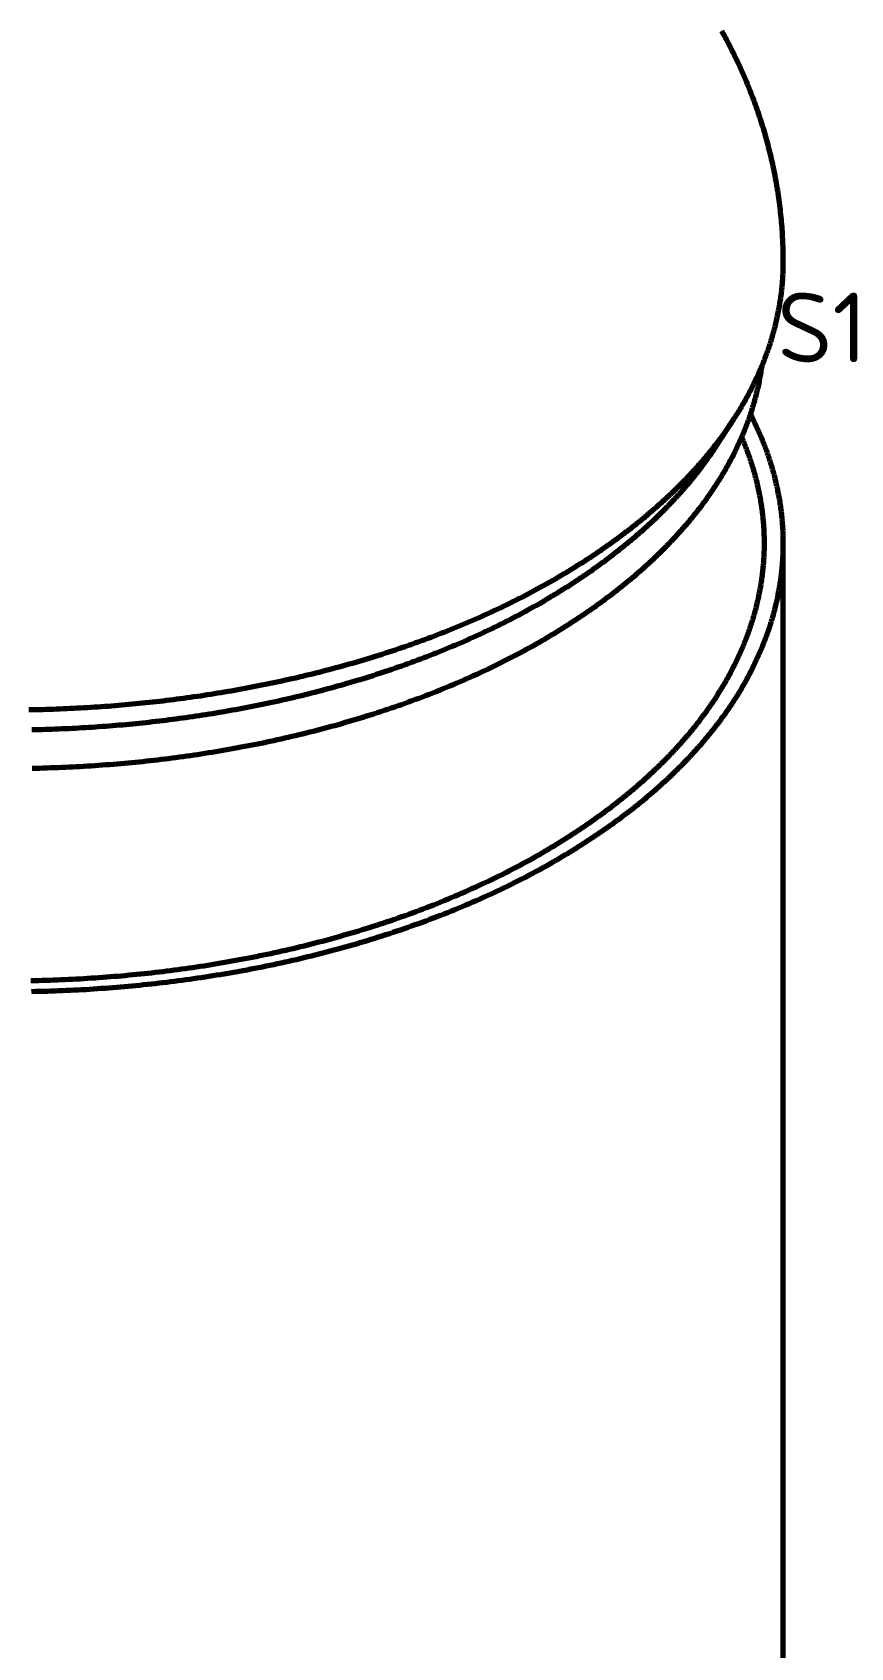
# Model space of a CAD drawing. Header units: millimetres. Extents: x 0 to 841, y 0 to 594.
# Drawn here: x 314.6 to 355.7, y 345.4 to 426.5 of the extents above; entities that cross this region are included whole.
import ezdxf
from ezdxf.enums import TextEntityAlignment as Align

# ---------------------------------------------------------------- set-up
doc = ezdxf.new("R2010")
doc.units = ezdxf.units.MM
doc.layers.add('01-VISIBLE', color=7, linetype='CONTINUOUS', lineweight=70)
doc.layers.add('06-TEXTO', color=7, linetype='CONTINUOUS', lineweight=25)
doc.styles.add('ISO3098', font='isocpeur.ttf')

msp = doc.modelspace()

# ---------------------------------------------------------------- linework, layer by layer
at = {"layer": '01-VISIBLE'}
for p, q in [((348.924, 405.657), (349.813, 407.014)), ((352.332, 253.852), (352.332, 400.822))]:
    msp.add_line(p, q, dxfattribs=at)
for points in [[(352.332, 414.975), (352.332, 415.099), (352.331, 415.222), (352.329, 415.345), (352.326, 415.469), (352.323, 415.592), (352.32, 415.716), (352.315, 415.839), (352.31, 415.962), (352.305, 416.086), (352.298, 416.209), (352.291, 416.332), (352.283, 416.455), (352.275, 416.579), (352.266, 416.702), (352.256, 416.825), (352.246, 416.948), (352.235, 417.071), (352.223, 417.194), (352.21, 417.317), (352.197, 417.439), (352.184, 417.562), (352.169, 417.685), (352.154, 417.807), (352.138, 417.93), (352.122, 418.052), (352.105, 418.174), (352.087, 418.296), (352.069, 418.418), (352.049, 418.54), (352.03, 418.662), (352.009, 418.784), (351.988, 418.906), (351.967, 419.027), (351.944, 419.149), (351.921, 419.27), (351.898, 419.391), (351.873, 419.512), (351.848, 419.633), (351.823, 419.754), (351.797, 419.874), (351.77, 419.995), (351.742, 420.115), (351.714, 420.236), (351.685, 420.356), (351.656, 420.476), (351.626, 420.595), (351.595, 420.715), (351.564, 420.834), (351.532, 420.954), (351.5, 421.073), (351.467, 421.192), (351.433, 421.31), (351.398, 421.429), (351.363, 421.547), (351.328, 421.666), (351.292, 421.784), (351.255, 421.901), (351.217, 422.019), (351.179, 422.136), (351.141, 422.254), (351.102, 422.371), (351.062, 422.488), (351.021, 422.604), (350.98, 422.721), (350.939, 422.837), (350.896, 422.953), (350.854, 423.069), (350.81, 423.184), (350.766, 423.3), (350.722, 423.415), (350.677, 423.53), (350.631, 423.644), (350.585, 423.759), (350.538, 423.873), (350.49, 423.987), (350.443, 424.101), (350.394, 424.214), (350.345, 424.328), (350.295, 424.441), (350.245, 424.554), (350.194, 424.666), (350.143, 424.778), (350.091, 424.89), (350.039, 425.002), (349.986, 425.114), (349.932, 425.225), (349.878, 425.336), (349.824, 425.447), (349.769, 425.557), (349.713, 425.667), (349.657, 425.777), (349.6, 425.887), (349.543, 425.996), (349.485, 426.106), (349.427, 426.214), (349.368, 426.323), (349.309, 426.431), (349.249, 426.539)], [(349.813, 407.014), (349.857, 407.082), (349.901, 407.15), (349.944, 407.218), (349.987, 407.286), (350.03, 407.354), (350.073, 407.423), (350.115, 407.491), (350.157, 407.56), (350.198, 407.63), (350.239, 407.699), (350.28, 407.768), (350.321, 407.838), (350.361, 407.908), (350.401, 407.978), (350.441, 408.048), (350.48, 408.119), (350.519, 408.19), (350.557, 408.26), (350.596, 408.331), (350.633, 408.403), (350.671, 408.474), (350.708, 408.546), (350.745, 408.617), (350.781, 408.689), (350.818, 408.762), (350.853, 408.834), (350.889, 408.906), (350.924, 408.979), (350.958, 409.052), (350.993, 409.125), (351.026, 409.198), (351.06, 409.271), (351.093, 409.345), (351.126, 409.419), (351.158, 409.493), (351.19, 409.567), (351.222, 409.641), (351.253, 409.715), (351.284, 409.79), (351.314, 409.865), (351.344, 409.939), (351.374, 410.015), (351.403, 410.09), (351.432, 410.165), (351.46, 410.241), (351.488, 410.316), (351.515, 410.392), (351.543, 410.468), (351.569, 410.544), (351.596, 410.62), (351.621, 410.697), (351.647, 410.773), (351.672, 410.85), (351.696, 410.927), (351.721, 411.004), (351.744, 411.081), (351.767, 411.158), (351.79, 411.236), (351.813, 411.313), (351.835, 411.391), (351.856, 411.468), (351.877, 411.546), (351.898, 411.624), (351.918, 411.702), (351.937, 411.781), (351.957, 411.859), (351.975, 411.938), (351.994, 412.016), (352.011, 412.095), (352.029, 412.174), (352.046, 412.252), (352.062, 412.331), (352.078, 412.41), (352.094, 412.49), (352.109, 412.569), (352.123, 412.648), (352.137, 412.728), (352.151, 412.807), (352.164, 412.887), (352.176, 412.966), (352.189, 413.046), (352.2, 413.126), (352.211, 413.206), (352.222, 413.286), (352.232, 413.366), (352.242, 413.446), (352.251, 413.526), (352.26, 413.606), (352.268, 413.687), (352.276, 413.767), (352.283, 413.847), (352.29, 413.928), (352.296, 414.008), (352.302, 414.088), (352.307, 414.169), (352.312, 414.249), (352.316, 414.33), (352.32, 414.411), (352.323, 414.491), (352.326, 414.572), (352.328, 414.652), (352.33, 414.733), (352.331, 414.814), (352.332, 414.894), (352.332, 414.975)], [(340.237, 395.951), (340.307, 395.991), (340.376, 396.031), (340.445, 396.072), (340.514, 396.112), (340.583, 396.153), (340.652, 396.194), (340.721, 396.235), (340.789, 396.276), (340.858, 396.318), (340.927, 396.359), (340.995, 396.401), (341.063, 396.443), (341.131, 396.485), (341.2, 396.527), (341.268, 396.569), (341.335, 396.612), (341.403, 396.654), (341.471, 396.697), (341.539, 396.74), (341.606, 396.783), (341.673, 396.827), (341.741, 396.87), (341.808, 396.914), (341.875, 396.958), (341.942, 397.002), (342.009, 397.046), (342.076, 397.09), (342.142, 397.135), (342.209, 397.179), (342.275, 397.224), (342.341, 397.269), (342.408, 397.314), (342.474, 397.359), (342.54, 397.405), (342.605, 397.451), (342.671, 397.496), (342.737, 397.542), (342.802, 397.589), (342.868, 397.635), (342.933, 397.681), (342.998, 397.728), (343.063, 397.775), (343.128, 397.822), (343.193, 397.869), (343.257, 397.916), (343.322, 397.964), (343.386, 398.012), (343.45, 398.06), (343.514, 398.108), (343.578, 398.156), (343.642, 398.204), (343.706, 398.253), (343.769, 398.302), (343.833, 398.351), (343.896, 398.4), (343.959, 398.449), (344.022, 398.499), (344.085, 398.548), (344.148, 398.598), (344.21, 398.648), (344.273, 398.698), (344.335, 398.749), (344.397, 398.799), (344.459, 398.85), (344.521, 398.901), (344.583, 398.952), (344.644, 399.003), (344.706, 399.055), (344.767, 399.107), (344.828, 399.158), (344.889, 399.21), (344.95, 399.263), (345.01, 399.315), (345.071, 399.368), (345.131, 399.421), (345.191, 399.473), (345.251, 399.527), (345.311, 399.58), (345.37, 399.634), (345.43, 399.687), (345.489, 399.741), (345.548, 399.795), (345.607, 399.85), (345.666, 399.904), (345.724, 399.959), (345.783, 400.014), (345.841, 400.069), (345.899, 400.124), (345.957, 400.179), (346.014, 400.235), (346.072, 400.291), (346.129, 400.347), (346.186, 400.403), (346.243, 400.459), (346.3, 400.516), (346.356, 400.573), (346.413, 400.63), (346.469, 400.687), (346.525, 400.744), (346.58, 400.802), (346.636, 400.86), (346.691, 400.918), (346.746, 400.976), (346.801, 401.034), (346.856, 401.093), (346.91, 401.152), (346.964, 401.211), (347.018, 401.27), (347.072, 401.329), (347.126, 401.389), (347.179, 401.448), (347.232, 401.508), (347.285, 401.569), (347.338, 401.629), (347.39, 401.69), (347.442, 401.75), (347.494, 401.811), (347.546, 401.872), (347.598, 401.934), (347.649, 401.995), (347.7, 402.057), (347.751, 402.119), (347.801, 402.181), (347.852, 402.244), (347.902, 402.306), (347.951, 402.369), (348.001, 402.432), (348.05, 402.495), (348.099, 402.558), (348.148, 402.622), (348.197, 402.686), (348.245, 402.75), (348.293, 402.814), (348.34, 402.878), (348.388, 402.943), (348.435, 403.008), (348.482, 403.073), (348.528, 403.138), (348.575, 403.203), (348.621, 403.269), (348.666, 403.335), (348.712, 403.401), (348.757, 403.467), (348.802, 403.533), (348.846, 403.6), (348.891, 403.666), (348.935, 403.733), (348.978, 403.801), (349.022, 403.868), (349.065, 403.936), (349.107, 404.003), (349.15, 404.071), (349.192, 404.139), (349.234, 404.208), (349.275, 404.276), (349.316, 404.345), (349.357, 404.414), (349.398, 404.483), (349.438, 404.552), (349.478, 404.622), (349.517, 404.692), (349.556, 404.762), (349.595, 404.832), (349.634, 404.902), (349.672, 404.972), (349.709, 405.043), (349.747, 405.114), (349.784, 405.185), (349.821, 405.256), (349.857, 405.328), (349.893, 405.399), (349.928, 405.471), (349.964, 405.543), (349.999, 405.615), (350.033, 405.687), (350.067, 405.76), (350.101, 405.832), (350.134, 405.905), (350.167, 405.978), (350.2, 406.052), (350.232, 406.125), (350.264, 406.198), (350.295, 406.272), (350.326, 406.346), (350.357, 406.42), (350.387, 406.494), (350.417, 406.569), (350.446, 406.643), (350.475, 406.718), (350.504, 406.793), (350.532, 406.868), (350.56, 406.943), (350.587, 407.018), (350.614, 407.094), (350.641, 407.169), (350.667, 407.245), (350.692, 407.321), (350.717, 407.397), (350.742, 407.473), (350.766, 407.549), (350.79, 407.626), (350.814, 407.703), (350.837, 407.779), (350.859, 407.856), (350.881, 407.933), (350.903, 408.01), (350.924, 408.088), (350.945, 408.165), (350.965, 408.242), (350.985, 408.32), (351.004, 408.398), (351.023, 408.476), (351.042, 408.554), (351.06, 408.632), (351.077, 408.71), (351.094, 408.788), (351.111, 408.867), (351.127, 408.945), (351.142, 409.024), (351.157, 409.102), (351.172, 409.181), (351.186, 409.26), (351.2, 409.339), (351.213, 409.418), (351.226, 409.497), (351.238, 409.576), (351.25, 409.655), (351.261, 409.735)], [(352.332, 400.822), (352.332, 400.902), (352.331, 400.982), (352.33, 401.063), (352.328, 401.143), (352.326, 401.223), (352.323, 401.303), (352.32, 401.384), (352.316, 401.464), (352.312, 401.544), (352.307, 401.624), (352.302, 401.705), (352.296, 401.785), (352.29, 401.865), (352.283, 401.945), (352.276, 402.025), (352.269, 402.105), (352.26, 402.185), (352.252, 402.265), (352.243, 402.344), (352.233, 402.424), (352.223, 402.504), (352.212, 402.583), (352.201, 402.663), (352.19, 402.742), (352.178, 402.822), (352.165, 402.901), (352.152, 402.98), (352.139, 403.06), (352.125, 403.139), (352.11, 403.218), (352.096, 403.297), (352.08, 403.376), (352.064, 403.454), (352.048, 403.533), (352.031, 403.612), (352.014, 403.69), (351.996, 403.768), (351.978, 403.847), (351.96, 403.925), (351.941, 404.003), (351.921, 404.081), (351.901, 404.158), (351.881, 404.236), (351.86, 404.314), (351.839, 404.391), (351.817, 404.469), (351.795, 404.546), (351.772, 404.623), (351.749, 404.7), (351.726, 404.777), (351.702, 404.853), (351.677, 404.93), (351.652, 405.006), (351.627, 405.082), (351.602, 405.159), (351.576, 405.234), (351.549, 405.31), (351.522, 405.386), (351.495, 405.462), (351.467, 405.537), (351.439, 405.612), (351.41, 405.687), (351.381, 405.762), (351.352, 405.837), (351.322, 405.912), (351.292, 405.986), (351.262, 406.06), (351.231, 406.134), (351.199, 406.208), (351.168, 406.282), (351.136, 406.356), (351.103, 406.429), (351.07, 406.503), (351.037, 406.576), (351.003, 406.649), (350.969, 406.721), (350.935, 406.794), (350.9, 406.866), (350.865, 406.939), (350.83, 407.011), (350.794, 407.083), (350.758, 407.154), (350.721, 407.226), (350.684, 407.297)], [(340.909, 399.053), (340.979, 399.094), (341.048, 399.134), (341.117, 399.175), (341.187, 399.215), (341.256, 399.256), (341.325, 399.297), (341.394, 399.338), (341.463, 399.38), (341.532, 399.421), (341.6, 399.463), (341.669, 399.505), (341.737, 399.547), (341.806, 399.589), (341.874, 399.631), (341.942, 399.673), (342.011, 399.716), (342.079, 399.759), (342.147, 399.801), (342.214, 399.845), (342.282, 399.888), (342.35, 399.931), (342.417, 399.975), (342.485, 400.018), (342.552, 400.062), (342.619, 400.106), (342.686, 400.15), (342.753, 400.195), (342.82, 400.239), (342.887, 400.284), (342.954, 400.329), (343.02, 400.374), (343.087, 400.419), (343.153, 400.464), (343.219, 400.51), (343.285, 400.555), (343.351, 400.601), (343.417, 400.647), (343.483, 400.693), (343.549, 400.74), (343.614, 400.786), (343.68, 400.833), (343.745, 400.88), (343.81, 400.927), (343.875, 400.974), (343.94, 401.021), (344.005, 401.069), (344.07, 401.116), (344.134, 401.164), (344.198, 401.212), (344.263, 401.26), (344.327, 401.309), (344.391, 401.357), (344.455, 401.406), (344.519, 401.455), (344.582, 401.504), (344.646, 401.553), (344.709, 401.603), (344.772, 401.652), (344.835, 401.702), (344.898, 401.752), (344.961, 401.802), (345.024, 401.852), (345.086, 401.903), (345.149, 401.953), (345.211, 402.004), (345.273, 402.055), (345.335, 402.106), (345.397, 402.158), (345.458, 402.209), (345.52, 402.261), (345.581, 402.313), (345.642, 402.365), (345.703, 402.417), (345.764, 402.47), (345.825, 402.522), (345.885, 402.575), (345.946, 402.628), (346.006, 402.681), (346.066, 402.735), (346.126, 402.788), (346.186, 402.842), (346.245, 402.896), (346.305, 402.95), (346.364, 403.004), (346.423, 403.059), (346.482, 403.114), (346.54, 403.168), (346.599, 403.223), (346.657, 403.279), (346.715, 403.334), (346.773, 403.39), (346.831, 403.446), (346.889, 403.502), (346.946, 403.558), (347.004, 403.614), (347.061, 403.671), (347.118, 403.727), (347.174, 403.784), (347.231, 403.841), (347.287, 403.899), (347.343, 403.956), (347.399, 404.014), (347.455, 404.072), (347.51, 404.13), (347.565, 404.188), (347.621, 404.247), (347.675, 404.305), (347.73, 404.364), (347.785, 404.423), (347.839, 404.483), (347.893, 404.542), (347.947, 404.602), (348, 404.662), (348.054, 404.722), (348.107, 404.782), (348.16, 404.842), (348.212, 404.903), (348.265, 404.964), (348.317, 405.025), (348.369, 405.086), (348.421, 405.147), (348.473, 405.209), (348.524, 405.271), (348.575, 405.333), (348.626, 405.395), (348.677, 405.457), (348.727, 405.52), (348.777, 405.583), (348.827, 405.646), (348.877, 405.709), (348.926, 405.772), (348.975, 405.836), (349.024, 405.9), (349.072, 405.964), (349.121, 406.028), (349.169, 406.092), (349.217, 406.157), (349.264, 406.222), (349.311, 406.287), (349.358, 406.352), (349.405, 406.417), (349.452, 406.483), (349.498, 406.548), (349.544, 406.614), (349.589, 406.681), (349.635, 406.747), (349.68, 406.813), (349.724, 406.88), (349.769, 406.947), (349.813, 407.014)], [(340.237, 397.89), (340.307, 397.93), (340.377, 397.971), (340.446, 398.011), (340.516, 398.052), (340.585, 398.093), (340.654, 398.134), (340.723, 398.176), (340.792, 398.217), (340.861, 398.259), (340.93, 398.3), (340.999, 398.342), (341.068, 398.384), (341.136, 398.427), (341.205, 398.469), (341.273, 398.512), (341.341, 398.554), (341.409, 398.597), (341.477, 398.64), (341.545, 398.684), (341.613, 398.727), (341.681, 398.771), (341.748, 398.814), (341.816, 398.858), (341.883, 398.902), (341.951, 398.947), (342.018, 398.991), (342.085, 399.036), (342.152, 399.08), (342.219, 399.125), (342.286, 399.17), (342.352, 399.215), (342.419, 399.261), (342.485, 399.306), (342.551, 399.352), (342.618, 399.398), (342.684, 399.444), (342.749, 399.49), (342.815, 399.537), (342.881, 399.584), (342.947, 399.63), (343.012, 399.677), (343.077, 399.724), (343.142, 399.772), (343.207, 399.819), (343.272, 399.867), (343.337, 399.915), (343.402, 399.963), (343.466, 400.011), (343.531, 400.059), (343.595, 400.108), (343.659, 400.157), (343.723, 400.205), (343.787, 400.254), (343.851, 400.304), (343.914, 400.353), (343.978, 400.403), (344.041, 400.453), (344.104, 400.503), (344.167, 400.553), (344.23, 400.603), (344.293, 400.654), (344.355, 400.704), (344.418, 400.755), (344.48, 400.806), (344.542, 400.858), (344.604, 400.909), (344.666, 400.961), (344.727, 401.012), (344.789, 401.064), (344.85, 401.117), (344.911, 401.169), (344.972, 401.222), (345.033, 401.274), (345.094, 401.327), (345.155, 401.38), (345.215, 401.434), (345.275, 401.487), (345.335, 401.541), (345.395, 401.595), (345.455, 401.649), (345.514, 401.703), (345.573, 401.758), (345.633, 401.812), (345.692, 401.867), (345.75, 401.922), (345.809, 401.978), (345.867, 402.033), (345.926, 402.089), (345.984, 402.144), (346.041, 402.2), (346.099, 402.257), (346.157, 402.313), (346.214, 402.37), (346.271, 402.426), (346.328, 402.483), (346.385, 402.541), (346.441, 402.598), (346.497, 402.656), (346.553, 402.713), (346.609, 402.771), (346.665, 402.83), (346.72, 402.888), (346.776, 402.947), (346.831, 403.005), (346.886, 403.064), (346.94, 403.124), (346.995, 403.183), (347.049, 403.243), (347.103, 403.302), (347.157, 403.362), (347.21, 403.423), (347.263, 403.483), (347.316, 403.543), (347.369, 403.604), (347.422, 403.665), (347.474, 403.726), (347.526, 403.788), (347.578, 403.849), (347.63, 403.911), (347.681, 403.973), (347.732, 404.036), (347.783, 404.098), (347.834, 404.161), (347.884, 404.223), (347.934, 404.286), (347.984, 404.35), (348.034, 404.413), (348.083, 404.477), (348.132, 404.541), (348.181, 404.605), (348.23, 404.669), (348.278, 404.733), (348.326, 404.798), (348.374, 404.863), (348.421, 404.928), (348.468, 404.993), (348.515, 405.059), (348.562, 405.124), (348.608, 405.19), (348.654, 405.256), (348.7, 405.322), (348.746, 405.389), (348.791, 405.456), (348.836, 405.522), (348.88, 405.59), (348.924, 405.657)], [(351.382, 400.822), (351.382, 400.902), (351.381, 400.983), (351.38, 401.064), (351.378, 401.145), (351.375, 401.225), (351.373, 401.306), (351.369, 401.387), (351.365, 401.467), (351.361, 401.548), (351.356, 401.628), (351.351, 401.709), (351.345, 401.79), (351.339, 401.87), (351.332, 401.95), (351.324, 402.031), (351.316, 402.111), (351.308, 402.191), (351.299, 402.272), (351.289, 402.352), (351.28, 402.432), (351.269, 402.512), (351.258, 402.592), (351.247, 402.672), (351.235, 402.752), (351.222, 402.832), (351.209, 402.911), (351.196, 402.991), (351.182, 403.07), (351.168, 403.15), (351.153, 403.229), (351.137, 403.308), (351.121, 403.388), (351.105, 403.467), (351.088, 403.546), (351.071, 403.625), (351.053, 403.703), (351.035, 403.782), (351.016, 403.86), (350.997, 403.939), (350.977, 404.017), (350.957, 404.095), (350.936, 404.173), (350.915, 404.251), (350.894, 404.329), (350.872, 404.407), (350.849, 404.484), (350.826, 404.562), (350.803, 404.639), (350.779, 404.716), (350.755, 404.793), (350.73, 404.87), (350.705, 404.947), (350.679, 405.023), (350.653, 405.1), (350.627, 405.176), (350.6, 405.252), (350.573, 405.328), (350.545, 405.404), (350.517, 405.48), (350.488, 405.555), (350.459, 405.63), (350.43, 405.706), (350.4, 405.781), (350.37, 405.855), (350.339, 405.93), (350.308, 406.005), (350.276, 406.079), (350.244, 406.153)], [(340.237, 385.288), (340.307, 385.328), (340.376, 385.368), (340.445, 385.409), (340.514, 385.449), (340.583, 385.49), (340.652, 385.531), (340.721, 385.572), (340.789, 385.613), (340.858, 385.655), (340.926, 385.696), (340.995, 385.738), (341.063, 385.78), (341.131, 385.822), (341.199, 385.864), (341.267, 385.906), (341.335, 385.949), (341.403, 385.991), (341.471, 386.034), (341.538, 386.077), (341.606, 386.12), (341.673, 386.163), (341.74, 386.207), (341.807, 386.251), (341.874, 386.294), (341.941, 386.338), (342.008, 386.382), (342.075, 386.427), (342.142, 386.471), (342.208, 386.516), (342.274, 386.561), (342.341, 386.606), (342.407, 386.651), (342.473, 386.696), (342.539, 386.741), (342.605, 386.787), (342.67, 386.833), (342.736, 386.879), (342.801, 386.925), (342.867, 386.971), (342.932, 387.018), (342.997, 387.064), (343.062, 387.111), (343.127, 387.158), (343.192, 387.205), (343.256, 387.253), (343.321, 387.3), (343.385, 387.348), (343.449, 387.396), (343.513, 387.444), (343.577, 387.492), (343.641, 387.541), (343.705, 387.589), (343.768, 387.638), (343.832, 387.687), (343.895, 387.736), (343.958, 387.785), (344.021, 387.835), (344.084, 387.884), (344.146, 387.934), (344.209, 387.984), (344.271, 388.034), (344.334, 388.085), (344.396, 388.135), (344.458, 388.186), (344.52, 388.237), (344.581, 388.288), (344.643, 388.339), (344.704, 388.391), (344.765, 388.442), (344.826, 388.494), (344.887, 388.546), (344.948, 388.598), (345.009, 388.651), (345.069, 388.703), (345.129, 388.756), (345.189, 388.809), (345.249, 388.862), (345.309, 388.916), (345.369, 388.969), (345.428, 389.023), (345.487, 389.077), (345.546, 389.131), (345.605, 389.185), (345.664, 389.24), (345.723, 389.294), (345.781, 389.349), (345.839, 389.404), (345.897, 389.459), (345.955, 389.515), (346.013, 389.57), (346.07, 389.626), (346.127, 389.682), (346.184, 389.738), (346.241, 389.795), (346.298, 389.851), (346.354, 389.908), (346.411, 389.965), (346.467, 390.022), (346.523, 390.08), (346.578, 390.137), (346.634, 390.195), (346.689, 390.253), (346.744, 390.311), (346.799, 390.369), (346.854, 390.428), (346.908, 390.487), (346.962, 390.545), (347.016, 390.605), (347.07, 390.664), (347.124, 390.723), (347.177, 390.783), (347.23, 390.843), (347.283, 390.903), (347.336, 390.964), (347.388, 391.024), (347.44, 391.085), (347.492, 391.146), (347.544, 391.207), (347.596, 391.268), (347.647, 391.33), (347.698, 391.391), (347.749, 391.453), (347.799, 391.516), (347.849, 391.578), (347.899, 391.64), (347.949, 391.703), (347.999, 391.766), (348.048, 391.829), (348.097, 391.893), (348.146, 391.956), (348.194, 392.02), (348.243, 392.084), (348.29, 392.148), (348.338, 392.212), (348.386, 392.277), (348.433, 392.342), (348.48, 392.407), (348.526, 392.472), (348.572, 392.537), (348.618, 392.603), (348.664, 392.668), (348.71, 392.734), (348.755, 392.8), (348.8, 392.867), (348.844, 392.933), (348.888, 393), (348.932, 393.067), (348.976, 393.134), (349.019, 393.201), (349.062, 393.269), (349.105, 393.337), (349.148, 393.405), (349.19, 393.473), (349.231, 393.541), (349.273, 393.61), (349.314, 393.678), (349.355, 393.747), (349.395, 393.816), (349.436, 393.886), (349.475, 393.955), (349.515, 394.025), (349.554, 394.095), (349.593, 394.165), (349.631, 394.235), (349.669, 394.305), (349.707, 394.376), (349.745, 394.447), (349.782, 394.518), (349.818, 394.589), (349.855, 394.66), (349.891, 394.732), (349.926, 394.804), (349.962, 394.876), (349.996, 394.948), (350.031, 395.02), (350.065, 395.092), (350.099, 395.165), (350.132, 395.238), (350.165, 395.311), (350.198, 395.384), (350.23, 395.457), (350.262, 395.531), (350.293, 395.604), (350.324, 395.678), (350.355, 395.752), (350.385, 395.826), (350.415, 395.901), (350.444, 395.975), (350.473, 396.05), (350.502, 396.125), (350.53, 396.2), (350.558, 396.275), (350.585, 396.35), (350.612, 396.425), (350.639, 396.501), (350.665, 396.577), (350.69, 396.653), (350.716, 396.729), (350.74, 396.805), (350.765, 396.881), (350.789, 396.957), (350.812, 397.034), (350.835, 397.111), (350.858, 397.188), (350.88, 397.265), (350.901, 397.342), (350.923, 397.419), (350.943, 397.496), (350.964, 397.574), (350.984, 397.651), (351.003, 397.729), (351.022, 397.807), (351.04, 397.885), (351.058, 397.963), (351.076, 398.041), (351.093, 398.119), (351.109, 398.198), (351.126, 398.276), (351.141, 398.355), (351.156, 398.433), (351.171, 398.512), (351.185, 398.591), (351.199, 398.67), (351.212, 398.749), (351.225, 398.828), (351.237, 398.907), (351.249, 398.986), (351.26, 399.065), (351.271, 399.145), (351.281, 399.224), (351.291, 399.304), (351.3, 399.383), (351.309, 399.463), (351.317, 399.542), (351.325, 399.622), (351.332, 399.702), (351.339, 399.782), (351.346, 399.862), (351.351, 399.941), (351.357, 400.021), (351.361, 400.101), (351.366, 400.181), (351.369, 400.261), (351.373, 400.341), (351.376, 400.421), (351.378, 400.501), (351.38, 400.581), (351.381, 400.661), (351.382, 400.742), (351.382, 400.822)], [(340.909, 384.9), (340.978, 384.94), (341.048, 384.98), (341.117, 385.021), (341.186, 385.062), (341.255, 385.102), (341.324, 385.143), (341.393, 385.184), (341.462, 385.225), (341.53, 385.267), (341.599, 385.308), (341.667, 385.35), (341.736, 385.392), (341.804, 385.434), (341.872, 385.476), (341.94, 385.518), (342.008, 385.561), (342.076, 385.604), (342.144, 385.646), (342.211, 385.689), (342.279, 385.732), (342.347, 385.776), (342.414, 385.819), (342.481, 385.863), (342.548, 385.906), (342.615, 385.95), (342.682, 385.994), (342.749, 386.039), (342.816, 386.083), (342.883, 386.128), (342.949, 386.172), (343.016, 386.217), (343.082, 386.262), (343.148, 386.307), (343.214, 386.353), (343.28, 386.398), (343.346, 386.444), (343.412, 386.49), (343.477, 386.536), (343.543, 386.582), (343.608, 386.628), (343.674, 386.675), (343.739, 386.722), (343.804, 386.769), (343.869, 386.816), (343.933, 386.863), (343.998, 386.91), (344.063, 386.958), (344.127, 387.006), (344.191, 387.053), (344.255, 387.101), (344.32, 387.15), (344.383, 387.198), (344.447, 387.247), (344.511, 387.295), (344.574, 387.344), (344.638, 387.393), (344.701, 387.443), (344.764, 387.492), (344.827, 387.542), (344.89, 387.592), (344.952, 387.642), (345.015, 387.692), (345.077, 387.742), (345.14, 387.793), (345.202, 387.843), (345.264, 387.894), (345.325, 387.945), (345.387, 387.996), (345.449, 388.048), (345.51, 388.099), (345.571, 388.151), (345.632, 388.203), (345.693, 388.255), (345.754, 388.308), (345.815, 388.36), (345.875, 388.413), (345.935, 388.466), (345.995, 388.519), (346.055, 388.572), (346.115, 388.625), (346.175, 388.679), (346.234, 388.733), (346.293, 388.786), (346.353, 388.841), (346.411, 388.895), (346.47, 388.949), (346.529, 389.004), (346.587, 389.059), (346.646, 389.114), (346.704, 389.169), (346.762, 389.225), (346.819, 389.28), (346.877, 389.336), (346.934, 389.392), (346.991, 389.448), (347.048, 389.505), (347.105, 389.561), (347.162, 389.618), (347.218, 389.675), (347.274, 389.732), (347.33, 389.79), (347.386, 389.847), (347.442, 389.905), (347.497, 389.963), (347.552, 390.021), (347.607, 390.079), (347.662, 390.138), (347.717, 390.196), (347.771, 390.255), (347.825, 390.314), (347.879, 390.374), (347.933, 390.433), (347.987, 390.493), (348.04, 390.553), (348.093, 390.613), (348.146, 390.673), (348.199, 390.733), (348.251, 390.794), (348.303, 390.855), (348.355, 390.916), (348.407, 390.977), (348.458, 391.039), (348.51, 391.1), (348.561, 391.162), (348.612, 391.224), (348.662, 391.286), (348.712, 391.349), (348.763, 391.411), (348.812, 391.474), (348.862, 391.537), (348.911, 391.6), (348.96, 391.664), (349.009, 391.727), (349.058, 391.791), (349.106, 391.855), (349.154, 391.919), (349.202, 391.983), (349.249, 392.048), (349.297, 392.113), (349.344, 392.178), (349.39, 392.243), (349.437, 392.308), (349.483, 392.374), (349.529, 392.439), (349.574, 392.505), (349.62, 392.572), (349.665, 392.638), (349.709, 392.704), (349.754, 392.771), (349.798, 392.838), (349.842, 392.905), (349.885, 392.972), (349.929, 393.04), (349.972, 393.108), (350.014, 393.175), (350.057, 393.243), (350.099, 393.312), (350.14, 393.38), (350.182, 393.449), (350.223, 393.518), (350.264, 393.587), (350.304, 393.656), (350.344, 393.725), (350.384, 393.795), (350.424, 393.865), (350.463, 393.935), (350.502, 394.005), (350.54, 394.075), (350.578, 394.146), (350.616, 394.216), (350.653, 394.287), (350.691, 394.358), (350.727, 394.429), (350.764, 394.501), (350.8, 394.572), (350.835, 394.644), (350.871, 394.716), (350.906, 394.788), (350.94, 394.861), (350.975, 394.933), (351.008, 395.006), (351.042, 395.079), (351.075, 395.152), (351.108, 395.225), (351.14, 395.298), (351.172, 395.372), (351.204, 395.445), (351.235, 395.519), (351.266, 395.593), (351.296, 395.667), (351.326, 395.742), (351.356, 395.816), (351.385, 395.891), (351.414, 395.965), (351.442, 396.04), (351.471, 396.115), (351.498, 396.191), (351.525, 396.266), (351.552, 396.342), (351.579, 396.417), (351.604, 396.493), (351.63, 396.569), (351.655, 396.645), (351.68, 396.722), (351.704, 396.798), (351.728, 396.874), (351.751, 396.951), (351.774, 397.028), (351.797, 397.105), (351.819, 397.182), (351.841, 397.259), (351.862, 397.336), (351.883, 397.414), (351.903, 397.491), (351.923, 397.569), (351.942, 397.647), (351.961, 397.725), (351.98, 397.803), (351.998, 397.881), (352.015, 397.959), (352.033, 398.037), (352.049, 398.116), (352.065, 398.194), (352.081, 398.273), (352.096, 398.352), (352.111, 398.43), (352.126, 398.509), (352.14, 398.588), (352.153, 398.667), (352.166, 398.746), (352.178, 398.825), (352.19, 398.905), (352.202, 398.984), (352.213, 399.063), (352.223, 399.143), (352.233, 399.222), (352.243, 399.302), (352.252, 399.382), (352.261, 399.461), (352.269, 399.541), (352.276, 399.621), (352.284, 399.701), (352.29, 399.781), (352.296, 399.861), (352.302, 399.941), (352.307, 400.021), (352.312, 400.101), (352.316, 400.181), (352.32, 400.261), (352.323, 400.341), (352.326, 400.421), (352.328, 400.501), (352.33, 400.581), (352.331, 400.661), (352.332, 400.741), (352.332, 400.822)], [(314.418, 392.467), (314.591, 392.47), (314.764, 392.474), (314.938, 392.478), (315.111, 392.482), (315.285, 392.487), (315.458, 392.492), (315.631, 392.498), (315.805, 392.504), (315.978, 392.51), (316.151, 392.517), (316.325, 392.525), (316.498, 392.533), (316.671, 392.541), (316.844, 392.55), (317.018, 392.559), (317.191, 392.569), (317.364, 392.579), (317.537, 392.59), (317.71, 392.601), (317.883, 392.612), (318.056, 392.624), (318.229, 392.637), (318.402, 392.65), (318.575, 392.663), (318.748, 392.677), (318.921, 392.691), (319.094, 392.706), (319.267, 392.721), (319.439, 392.736), (319.612, 392.752), (319.785, 392.769), (319.957, 392.786), (320.13, 392.803), (320.302, 392.821), (320.475, 392.839), (320.647, 392.858), (320.82, 392.877), (320.992, 392.897), (321.164, 392.917), (321.337, 392.938), (321.509, 392.959), (321.681, 392.98), (321.853, 393.002), (322.025, 393.025), (322.197, 393.048), (322.369, 393.071), (322.541, 393.095), (322.712, 393.119), (322.884, 393.144), (323.056, 393.169), (323.227, 393.195), (323.399, 393.221), (323.57, 393.248), (323.741, 393.275), (323.912, 393.303), (324.084, 393.331), (324.255, 393.36), (324.426, 393.389), (324.597, 393.418), (324.767, 393.448), (324.938, 393.479), (325.109, 393.51), (325.279, 393.541), (325.45, 393.573), (325.62, 393.605), (325.791, 393.638), (325.961, 393.672), (326.131, 393.706), (326.301, 393.74), (326.471, 393.775), (326.641, 393.81), (326.81, 393.846), (326.98, 393.882), (327.15, 393.919), (327.319, 393.956), (327.488, 393.994), (327.657, 394.032), (327.826, 394.071), (327.995, 394.111), (328.164, 394.15), (328.333, 394.191), (328.501, 394.232), (328.67, 394.273), (328.838, 394.315), (329.006, 394.357), (329.175, 394.4), (329.342, 394.443), (329.51, 394.487), (329.678, 394.532), (329.846, 394.577), (330.013, 394.622), (330.18, 394.668), (330.347, 394.714), (330.514, 394.761), (330.681, 394.809), (330.848, 394.857), (331.014, 394.906), (331.181, 394.955), (331.347, 395.005), (331.513, 395.055), (331.679, 395.106), (331.844, 395.157), (332.01, 395.209), (332.175, 395.261), (332.34, 395.314), (332.505, 395.367), (332.67, 395.421), (332.835, 395.476), (332.999, 395.531), (333.164, 395.587), (333.328, 395.643), (333.492, 395.7), (333.655, 395.757), (333.819, 395.815), (333.982, 395.874), (334.145, 395.933), (334.308, 395.993), (334.471, 396.053), (334.633, 396.114), (334.795, 396.175), (334.957, 396.237), (335.119, 396.3), (335.281, 396.363), (335.442, 396.426), (335.603, 396.491), (335.764, 396.556), (335.924, 396.621), (336.085, 396.687), (336.245, 396.754), (336.405, 396.822), (336.564, 396.89), (336.724, 396.958), (336.883, 397.027), (337.041, 397.097), (337.2, 397.168), (337.358, 397.239), (337.516, 397.31), (337.674, 397.383), (337.831, 397.456), (337.988, 397.529), (338.145, 397.603), (338.301, 397.678), (338.457, 397.754), (338.613, 397.83), (338.769, 397.907), (338.924, 397.984), (339.079, 398.063), (339.233, 398.141), (339.387, 398.221), (339.541, 398.301), (339.695, 398.382), (339.848, 398.463), (340.001, 398.546), (340.153, 398.629), (340.305, 398.712), (340.457, 398.796), (340.608, 398.881), (340.759, 398.967), (340.909, 399.053)], [(314.56, 391.467), (314.73, 391.47), (314.899, 391.474), (315.068, 391.478), (315.237, 391.483), (315.406, 391.488), (315.575, 391.494), (315.744, 391.5), (315.914, 391.506), (316.083, 391.513), (316.252, 391.52), (316.421, 391.528), (316.59, 391.536), (316.759, 391.545), (316.928, 391.554), (317.097, 391.563), (317.266, 391.573), (317.435, 391.584), (317.604, 391.594), (317.772, 391.606), (317.941, 391.617), (318.11, 391.629), (318.279, 391.642), (318.447, 391.655), (318.616, 391.668), (318.785, 391.682), (318.953, 391.697), (319.122, 391.711), (319.291, 391.727), (319.459, 391.742), (319.628, 391.758), (319.796, 391.775), (319.964, 391.792), (320.133, 391.809), (320.301, 391.827), (320.469, 391.845), (320.637, 391.864), (320.805, 391.883), (320.974, 391.903), (321.142, 391.923), (321.31, 391.944), (321.477, 391.965), (321.645, 391.986), (321.813, 392.008), (321.981, 392.031), (322.149, 392.053), (322.316, 392.077), (322.484, 392.1), (322.651, 392.125), (322.819, 392.149), (322.986, 392.174), (323.153, 392.2), (323.321, 392.226), (323.488, 392.253), (323.655, 392.279), (323.822, 392.307), (323.989, 392.335), (324.155, 392.363), (324.322, 392.392), (324.489, 392.421), (324.656, 392.451), (324.822, 392.481), (324.988, 392.512), (325.155, 392.543), (325.321, 392.575), (325.487, 392.607), (325.653, 392.639), (325.819, 392.672), (325.985, 392.706), (326.151, 392.74), (326.317, 392.774), (326.482, 392.809), (326.648, 392.845), (326.813, 392.881), (326.978, 392.917), (327.143, 392.954), (327.308, 392.991), (327.473, 393.029), (327.638, 393.067), (327.803, 393.106), (327.968, 393.146), (328.132, 393.185), (328.296, 393.226), (328.461, 393.267), (328.625, 393.308), (328.789, 393.35), (328.952, 393.392), (329.116, 393.435), (329.28, 393.478), (329.443, 393.522), (329.607, 393.566), (329.77, 393.611), (329.933, 393.657), (330.096, 393.703), (330.258, 393.749), (330.421, 393.796), (330.583, 393.843), (330.746, 393.891), (330.908, 393.94), (331.07, 393.989), (331.232, 394.038), (331.393, 394.088), (331.555, 394.139), (331.716, 394.19), (331.877, 394.242), (332.038, 394.294), (332.199, 394.346), (332.36, 394.4), (332.52, 394.453), (332.68, 394.508), (332.841, 394.563), (333, 394.618), (333.16, 394.674), (333.32, 394.731), (333.479, 394.788), (333.638, 394.845), (333.797, 394.904), (333.956, 394.962), (334.114, 395.022), (334.272, 395.082), (334.43, 395.142), (334.588, 395.203), (334.746, 395.265), (334.903, 395.327), (335.06, 395.39), (335.217, 395.453), (335.374, 395.517), (335.53, 395.582), (335.687, 395.647), (335.843, 395.712), (335.998, 395.779), (336.154, 395.846), (336.309, 395.913), (336.464, 395.981), (336.618, 396.05), (336.773, 396.119), (336.927, 396.189), (337.081, 396.26), (337.234, 396.331), (337.388, 396.403), (337.54, 396.475), (337.693, 396.548), (337.845, 396.622), (337.997, 396.696), (338.149, 396.771), (338.301, 396.847), (338.452, 396.923), (338.602, 397), (338.753, 397.078), (338.903, 397.156), (339.053, 397.235), (339.202, 397.314), (339.351, 397.395), (339.5, 397.475), (339.648, 397.557), (339.796, 397.639), (339.943, 397.722), (340.091, 397.806), (340.237, 397.89)], [(314.587, 389.528), (314.772, 389.532), (314.958, 389.536), (315.143, 389.541), (315.328, 389.547), (315.514, 389.553), (315.699, 389.559), (315.885, 389.566), (316.07, 389.573), (316.255, 389.581), (316.441, 389.59), (316.626, 389.599), (316.811, 389.608), (316.996, 389.618), (317.181, 389.629), (317.367, 389.64), (317.552, 389.652), (317.737, 389.664), (317.922, 389.677), (318.107, 389.69), (318.292, 389.704), (318.477, 389.718), (318.662, 389.733), (318.847, 389.748), (319.031, 389.764), (319.216, 389.781), (319.401, 389.798), (319.586, 389.815), (319.77, 389.833), (319.955, 389.852), (320.139, 389.871), (320.324, 389.89), (320.508, 389.911), (320.692, 389.931), (320.877, 389.953), (321.061, 389.974), (321.245, 389.997), (321.429, 390.02), (321.613, 390.043), (321.797, 390.067), (321.981, 390.091), (322.165, 390.116), (322.349, 390.142), (322.532, 390.168), (322.716, 390.195), (322.899, 390.222), (323.083, 390.25), (323.266, 390.278), (323.449, 390.307), (323.632, 390.337), (323.815, 390.367), (323.998, 390.397), (324.181, 390.428), (324.364, 390.46), (324.547, 390.492), (324.729, 390.525), (324.912, 390.558), (325.094, 390.592), (325.276, 390.627), (325.459, 390.662), (325.641, 390.698), (325.823, 390.734), (326.004, 390.771), (326.186, 390.808), (326.368, 390.846), (326.549, 390.884), (326.73, 390.923), (326.912, 390.963), (327.093, 391.003), (327.274, 391.044), (327.454, 391.086), (327.635, 391.128), (327.816, 391.17), (327.996, 391.213), (328.176, 391.257), (328.356, 391.302), (328.536, 391.346), (328.716, 391.392), (328.896, 391.438), (329.075, 391.485), (329.255, 391.532), (329.434, 391.58), (329.613, 391.629), (329.792, 391.678), (329.97, 391.728), (330.149, 391.778), (330.327, 391.83), (330.505, 391.881), (330.683, 391.934), (330.861, 391.986), (331.039, 392.04), (331.216, 392.094), (331.393, 392.149), (331.57, 392.205), (331.747, 392.261), (331.924, 392.317), (332.1, 392.375), (332.276, 392.433), (332.452, 392.491), (332.628, 392.551), (332.804, 392.611), (332.979, 392.671), (333.154, 392.733), (333.329, 392.795), (333.503, 392.857), (333.678, 392.921), (333.852, 392.985), (334.026, 393.049), (334.199, 393.115), (334.373, 393.181), (334.546, 393.248), (334.719, 393.315), (334.891, 393.383), (335.063, 393.452), (335.235, 393.521), (335.407, 393.592), (335.579, 393.662), (335.75, 393.734), (335.921, 393.806), (336.091, 393.879), (336.261, 393.953), (336.431, 394.028), (336.601, 394.103), (336.77, 394.179), (336.939, 394.256), (337.107, 394.333), (337.276, 394.411), (337.443, 394.49), (337.611, 394.57), (337.778, 394.65), (337.945, 394.731), (338.111, 394.813), (338.277, 394.896), (338.443, 394.98), (338.608, 395.064), (338.773, 395.149), (338.937, 395.235), (339.101, 395.322), (339.265, 395.409), (339.428, 395.497), (339.591, 395.586), (339.753, 395.676), (339.915, 395.767), (340.076, 395.858), (340.237, 395.951)], [(314.524, 378.864), (314.714, 378.868), (314.904, 378.872), (315.094, 378.877), (315.284, 378.882), (315.473, 378.888), (315.663, 378.895), (315.853, 378.902), (316.043, 378.909), (316.232, 378.917), (316.422, 378.926), (316.612, 378.935), (316.801, 378.945), (316.991, 378.955), (317.181, 378.966), (317.37, 378.978), (317.56, 378.99), (317.749, 379.002), (317.939, 379.015), (318.128, 379.029), (318.317, 379.043), (318.507, 379.058), (318.696, 379.073), (318.885, 379.089), (319.074, 379.105), (319.263, 379.122), (319.453, 379.14), (319.642, 379.158), (319.831, 379.176), (320.019, 379.195), (320.208, 379.215), (320.397, 379.236), (320.586, 379.256), (320.775, 379.278), (320.963, 379.3), (321.152, 379.322), (321.34, 379.346), (321.529, 379.369), (321.717, 379.394), (321.905, 379.418), (322.093, 379.444), (322.281, 379.47), (322.469, 379.496), (322.657, 379.523), (322.845, 379.551), (323.033, 379.579), (323.221, 379.608), (323.408, 379.638), (323.596, 379.668), (323.783, 379.698), (323.97, 379.73), (324.158, 379.761), (324.345, 379.794), (324.532, 379.827), (324.719, 379.86), (324.905, 379.894), (325.092, 379.929), (325.279, 379.964), (325.465, 380), (325.652, 380.037), (325.838, 380.074), (326.024, 380.112), (326.21, 380.15), (326.396, 380.189), (326.581, 380.228), (326.767, 380.268), (326.952, 380.309), (327.138, 380.351), (327.323, 380.393), (327.508, 380.435), (327.693, 380.478), (327.878, 380.522), (328.062, 380.566), (328.247, 380.612), (328.431, 380.657), (328.615, 380.704), (328.799, 380.75), (328.983, 380.798), (329.167, 380.846), (329.35, 380.895), (329.534, 380.944), (329.717, 380.995), (329.9, 381.045), (330.083, 381.097), (330.265, 381.149), (330.448, 381.201), (330.63, 381.255), (330.812, 381.309), (330.994, 381.363), (331.175, 381.419), (331.357, 381.475), (331.538, 381.531), (331.719, 381.589), (331.9, 381.647), (332.081, 381.705), (332.261, 381.765), (332.441, 381.825), (332.621, 381.885), (332.801, 381.947), (332.98, 382.009), (333.159, 382.072), (333.338, 382.135), (333.517, 382.199), (333.695, 382.264), (333.874, 382.33), (334.052, 382.396), (334.229, 382.463), (334.407, 382.531), (334.584, 382.599), (334.761, 382.668), (334.937, 382.738), (335.113, 382.809), (335.289, 382.88), (335.465, 382.952), (335.64, 383.025), (335.815, 383.099), (335.99, 383.173), (336.165, 383.248), (336.339, 383.324), (336.512, 383.401), (336.686, 383.478), (336.859, 383.556), (337.032, 383.635), (337.204, 383.715), (337.376, 383.795), (337.548, 383.877), (337.719, 383.959), (337.89, 384.042), (338.06, 384.125), (338.23, 384.21), (338.4, 384.295), (338.569, 384.381), (338.738, 384.468), (338.906, 384.556), (339.074, 384.644), (339.242, 384.734), (339.409, 384.824), (339.576, 384.915), (339.742, 385.007), (339.907, 385.1), (340.073, 385.193), (340.237, 385.288)], [(314.554, 378.316), (314.749, 378.32), (314.943, 378.324), (315.138, 378.329), (315.332, 378.335), (315.527, 378.341), (315.721, 378.347), (315.916, 378.354), (316.11, 378.362), (316.305, 378.371), (316.499, 378.379), (316.694, 378.389), (316.888, 378.399), (317.082, 378.409), (317.277, 378.42), (317.471, 378.432), (317.665, 378.444), (317.859, 378.457), (318.054, 378.471), (318.248, 378.485), (318.442, 378.499), (318.636, 378.514), (318.83, 378.53), (319.024, 378.546), (319.218, 378.563), (319.412, 378.58), (319.605, 378.598), (319.799, 378.617), (319.993, 378.636), (320.186, 378.655), (320.38, 378.676), (320.574, 378.697), (320.767, 378.718), (320.96, 378.74), (321.154, 378.762), (321.347, 378.786), (321.54, 378.809), (321.733, 378.834), (321.926, 378.859), (322.119, 378.884), (322.312, 378.91), (322.505, 378.937), (322.698, 378.964), (322.89, 378.992), (323.083, 379.02), (323.275, 379.049), (323.468, 379.079), (323.66, 379.109), (323.852, 379.14), (324.044, 379.171), (324.236, 379.203), (324.428, 379.236), (324.62, 379.269), (324.811, 379.303), (325.003, 379.337), (325.194, 379.372), (325.386, 379.407), (325.577, 379.444), (325.768, 379.48), (325.959, 379.518), (326.15, 379.556), (326.341, 379.595), (326.531, 379.634), (326.722, 379.674), (326.912, 379.714), (327.102, 379.755), (327.293, 379.797), (327.483, 379.839), (327.672, 379.882), (327.862, 379.926), (328.052, 379.97), (328.241, 380.015), (328.43, 380.061), (328.619, 380.107), (328.808, 380.154), (328.997, 380.201), (329.185, 380.249), (329.374, 380.298), (329.562, 380.347), (329.75, 380.398), (329.938, 380.448), (330.126, 380.5), (330.313, 380.552), (330.501, 380.604), (330.688, 380.658), (330.875, 380.712), (331.062, 380.766), (331.248, 380.822), (331.435, 380.878), (331.621, 380.934), (331.807, 380.992), (331.993, 381.05), (332.178, 381.109), (332.364, 381.168), (332.549, 381.228), (332.733, 381.289), (332.918, 381.35), (333.103, 381.413), (333.287, 381.476), (333.471, 381.539), (333.654, 381.604), (333.838, 381.669), (334.021, 381.734), (334.204, 381.801), (334.387, 381.868), (334.569, 381.936), (334.751, 382.005), (334.933, 382.074), (335.114, 382.144), (335.296, 382.215), (335.477, 382.287), (335.657, 382.359), (335.838, 382.432), (336.018, 382.506), (336.197, 382.581), (336.377, 382.656), (336.556, 382.733), (336.735, 382.81), (336.913, 382.887), (337.091, 382.966), (337.269, 383.045), (337.446, 383.125), (337.623, 383.206), (337.8, 383.288), (337.976, 383.37), (338.152, 383.454), (338.328, 383.538), (338.503, 383.623), (338.678, 383.708), (338.852, 383.795), (339.026, 383.882), (339.199, 383.971), (339.372, 384.06), (339.545, 384.15), (339.717, 384.24), (339.889, 384.332), (340.06, 384.424), (340.231, 384.518), (340.401, 384.612), (340.571, 384.707), (340.74, 384.803), (340.909, 384.9)]]:
    msp.add_lwpolyline(points, dxfattribs=at)

# ---------------------------------------------------------------- texts
at = {"layer": '06-TEXTO', "style": 'ISO3098'}
msp.add_text('S1 RECIPIENTE (CILINDRO) (FL_REC_ABC_100kg)', height=3.5, dxfattribs=at).set_placement((401.976, 411.661), align=Align.MIDDLE_CENTER)

doc.saveas('drawing.dxf')
